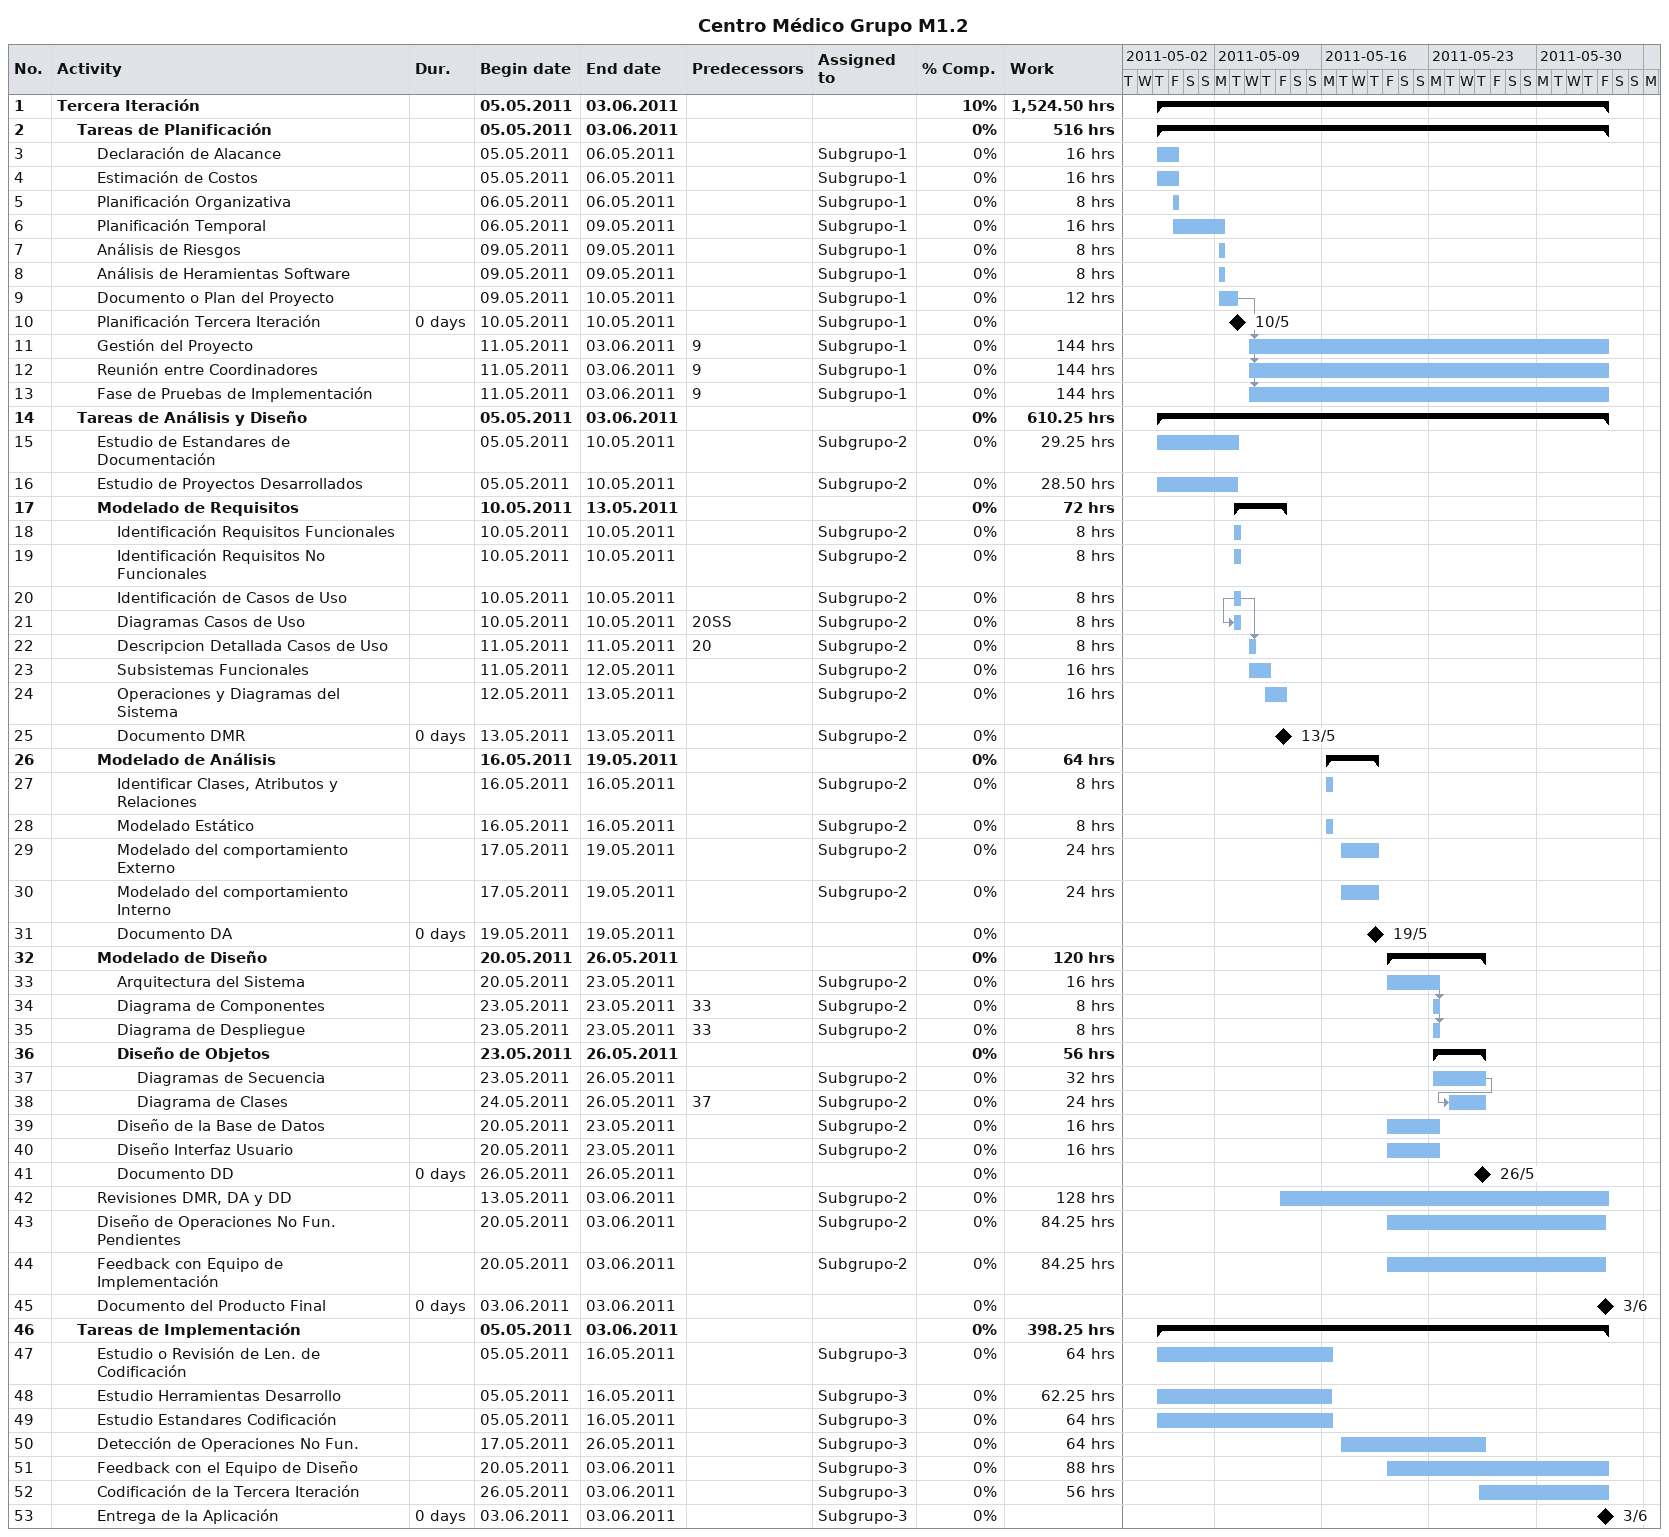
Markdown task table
Centro Médico Grupo M1.2

| ID | Level | Task | Duration | Start | Finish | Predecessors | Resources | % complete | Work (h) |
|---|---|---|---|---|---|---|---|---|---|
| 1 | 1 | **Tercera Iteración** |  | 2011-05-05 | 2011-06-03 |  |  | 10 | 1524.50 |
| 2 | 2 | **Tareas de Planificación** |  | 2011-05-05 | 2011-06-03 |  |  | 0 | 516 |
| 3 | 3 | Declaración de Alacance |  | 2011-05-05 | 2011-05-06 |  | Subgrupo-1 | 0 | 16 |
| 4 | 3 | Estimación de Costos |  | 2011-05-05 | 2011-05-06 |  | Subgrupo-1 | 0 | 16 |
| 5 | 3 | Planificación Organizativa |  | 2011-05-06 | 2011-05-06 |  | Subgrupo-1 | 0 | 8 |
| 6 | 3 | Planificación Temporal |  | 2011-05-06 | 2011-05-09 |  | Subgrupo-1 | 0 | 16 |
| 7 | 3 | Análisis de Riesgos |  | 2011-05-09 | 2011-05-09 |  | Subgrupo-1 | 0 | 8 |
| 8 | 3 | Análisis de Heramientas Software |  | 2011-05-09 | 2011-05-09 |  | Subgrupo-1 | 0 | 8 |
| 9 | 3 | Documento o Plan del Proyecto |  | 2011-05-09 | 2011-05-10 |  | Subgrupo-1 | 0 | 12 |
| 10 | 3 | Planificación Tercera Iteración | 0d | 2011-05-10 | 2011-05-10 |  | Subgrupo-1 | 0 |  |
| 11 | 3 | Gestión del Proyecto |  | 2011-05-11 | 2011-06-03 | 9 | Subgrupo-1 | 0 | 144 |
| 12 | 3 | Reunión entre Coordinadores |  | 2011-05-11 | 2011-06-03 | 9 | Subgrupo-1 | 0 | 144 |
| 13 | 3 | Fase de Pruebas de Implementación |  | 2011-05-11 | 2011-06-03 | 9 | Subgrupo-1 | 0 | 144 |
| 14 | 2 | **Tareas de Análisis y Diseño** |  | 2011-05-05 | 2011-06-03 |  |  | 0 | 610.25 |
| 15 | 3 | Estudio de Estandares de Documentación |  | 2011-05-05 | 2011-05-10 |  | Subgrupo-2 | 0 | 29.25 |
| 16 | 3 | Estudio de Proyectos Desarrollados |  | 2011-05-05 | 2011-05-10 |  | Subgrupo-2 | 0 | 28.50 |
| 17 | 3 | **Modelado de Requisitos** |  | 2011-05-10 | 2011-05-13 |  |  | 0 | 72 |
| 18 | 4 | Identificación Requisitos Funcionales |  | 2011-05-10 | 2011-05-10 |  | Subgrupo-2 | 0 | 8 |
| 19 | 4 | Identificación Requisitos No Funcionales |  | 2011-05-10 | 2011-05-10 |  | Subgrupo-2 | 0 | 8 |
| 20 | 4 | Identificación de Casos de Uso |  | 2011-05-10 | 2011-05-10 |  | Subgrupo-2 | 0 | 8 |
| 21 | 4 | Diagramas Casos de Uso |  | 2011-05-10 | 2011-05-10 | 20SS | Subgrupo-2 | 0 | 8 |
| 22 | 4 | Descripcion Detallada Casos de Uso |  | 2011-05-11 | 2011-05-11 | 20 | Subgrupo-2 | 0 | 8 |
| 23 | 4 | Subsistemas Funcionales |  | 2011-05-11 | 2011-05-12 |  | Subgrupo-2 | 0 | 16 |
| 24 | 4 | Operaciones y Diagramas del Sistema |  | 2011-05-12 | 2011-05-13 |  | Subgrupo-2 | 0 | 16 |
| 25 | 4 | Documento DMR | 0d | 2011-05-13 | 2011-05-13 |  | Subgrupo-2 | 0 |  |
| 26 | 3 | **Modelado de Análisis** |  | 2011-05-16 | 2011-05-19 |  |  | 0 | 64 |
| 27 | 4 | Identificar Clases, Atributos y Relaciones |  | 2011-05-16 | 2011-05-16 |  | Subgrupo-2 | 0 | 8 |
| 28 | 4 | Modelado Estático |  | 2011-05-16 | 2011-05-16 |  | Subgrupo-2 | 0 | 8 |
| 29 | 4 | Modelado del comportamiento Externo |  | 2011-05-17 | 2011-05-19 |  | Subgrupo-2 | 0 | 24 |
| 30 | 4 | Modelado del comportamiento Interno |  | 2011-05-17 | 2011-05-19 |  | Subgrupo-2 | 0 | 24 |
| 31 | 4 | Documento DA | 0d | 2011-05-19 | 2011-05-19 |  |  | 0 |  |
| 32 | 3 | **Modelado de Diseño** |  | 2011-05-20 | 2011-05-26 |  |  | 0 | 120 |
| 33 | 4 | Arquitectura del Sistema |  | 2011-05-20 | 2011-05-23 |  | Subgrupo-2 | 0 | 16 |
| 34 | 4 | Diagrama de Componentes |  | 2011-05-23 | 2011-05-23 | 33 | Subgrupo-2 | 0 | 8 |
| 35 | 4 | Diagrama de Despliegue |  | 2011-05-23 | 2011-05-23 | 33 | Subgrupo-2 | 0 | 8 |
| 36 | 4 | **Diseño de Objetos** |  | 2011-05-23 | 2011-05-26 |  |  | 0 | 56 |
| 37 | 5 | Diagramas de Secuencia |  | 2011-05-23 | 2011-05-26 |  | Subgrupo-2 | 0 | 32 |
| 38 | 5 | Diagrama de Clases |  | 2011-05-24 | 2011-05-26 | 37 | Subgrupo-2 | 0 | 24 |
| 39 | 4 | Diseño de la Base de Datos |  | 2011-05-20 | 2011-05-23 |  | Subgrupo-2 | 0 | 16 |
| 40 | 4 | Diseño Interfaz Usuario |  | 2011-05-20 | 2011-05-23 |  | Subgrupo-2 | 0 | 16 |
| 41 | 4 | Documento DD | 0d | 2011-05-26 | 2011-05-26 |  |  | 0 |  |
| 42 | 3 | Revisiones DMR, DA y DD |  | 2011-05-13 | 2011-06-03 |  | Subgrupo-2 | 0 | 128 |
| 43 | 3 | Diseño de Operaciones No Fun. Pendientes |  | 2011-05-20 | 2011-06-03 |  | Subgrupo-2 | 0 | 84.25 |
| 44 | 3 | Feedback con Equipo de Implementación |  | 2011-05-20 | 2011-06-03 |  | Subgrupo-2 | 0 | 84.25 |
| 45 | 3 | Documento del Producto Final | 0d | 2011-06-03 | 2011-06-03 |  |  | 0 |  |
| 46 | 2 | **Tareas de Implementación** |  | 2011-05-05 | 2011-06-03 |  |  | 0 | 398.25 |
| 47 | 3 | Estudio o Revisión de Len. de Codificación |  | 2011-05-05 | 2011-05-16 |  | Subgrupo-3 | 0 | 64 |
| 48 | 3 | Estudio Herramientas Desarrollo |  | 2011-05-05 | 2011-05-16 |  | Subgrupo-3 | 0 | 62.25 |
| 49 | 3 | Estudio Estandares Codificación |  | 2011-05-05 | 2011-05-16 |  | Subgrupo-3 | 0 | 64 |
| 50 | 3 | Detección de Operaciones No Fun. |  | 2011-05-17 | 2011-05-26 |  | Subgrupo-3 | 0 | 64 |
| 51 | 3 | Feedback con el Equipo de Diseño |  | 2011-05-20 | 2011-06-03 |  | Subgrupo-3 | 0 | 88 |
| 52 | 3 | Codificación de la Tercera Iteración |  | 2011-05-26 | 2011-06-03 |  | Subgrupo-3 | 0 | 56 |
| 53 | 3 | Entrega de la Aplicación | 0d | 2011-06-03 | 2011-06-03 |  | Subgrupo-3 | 0 |  |
